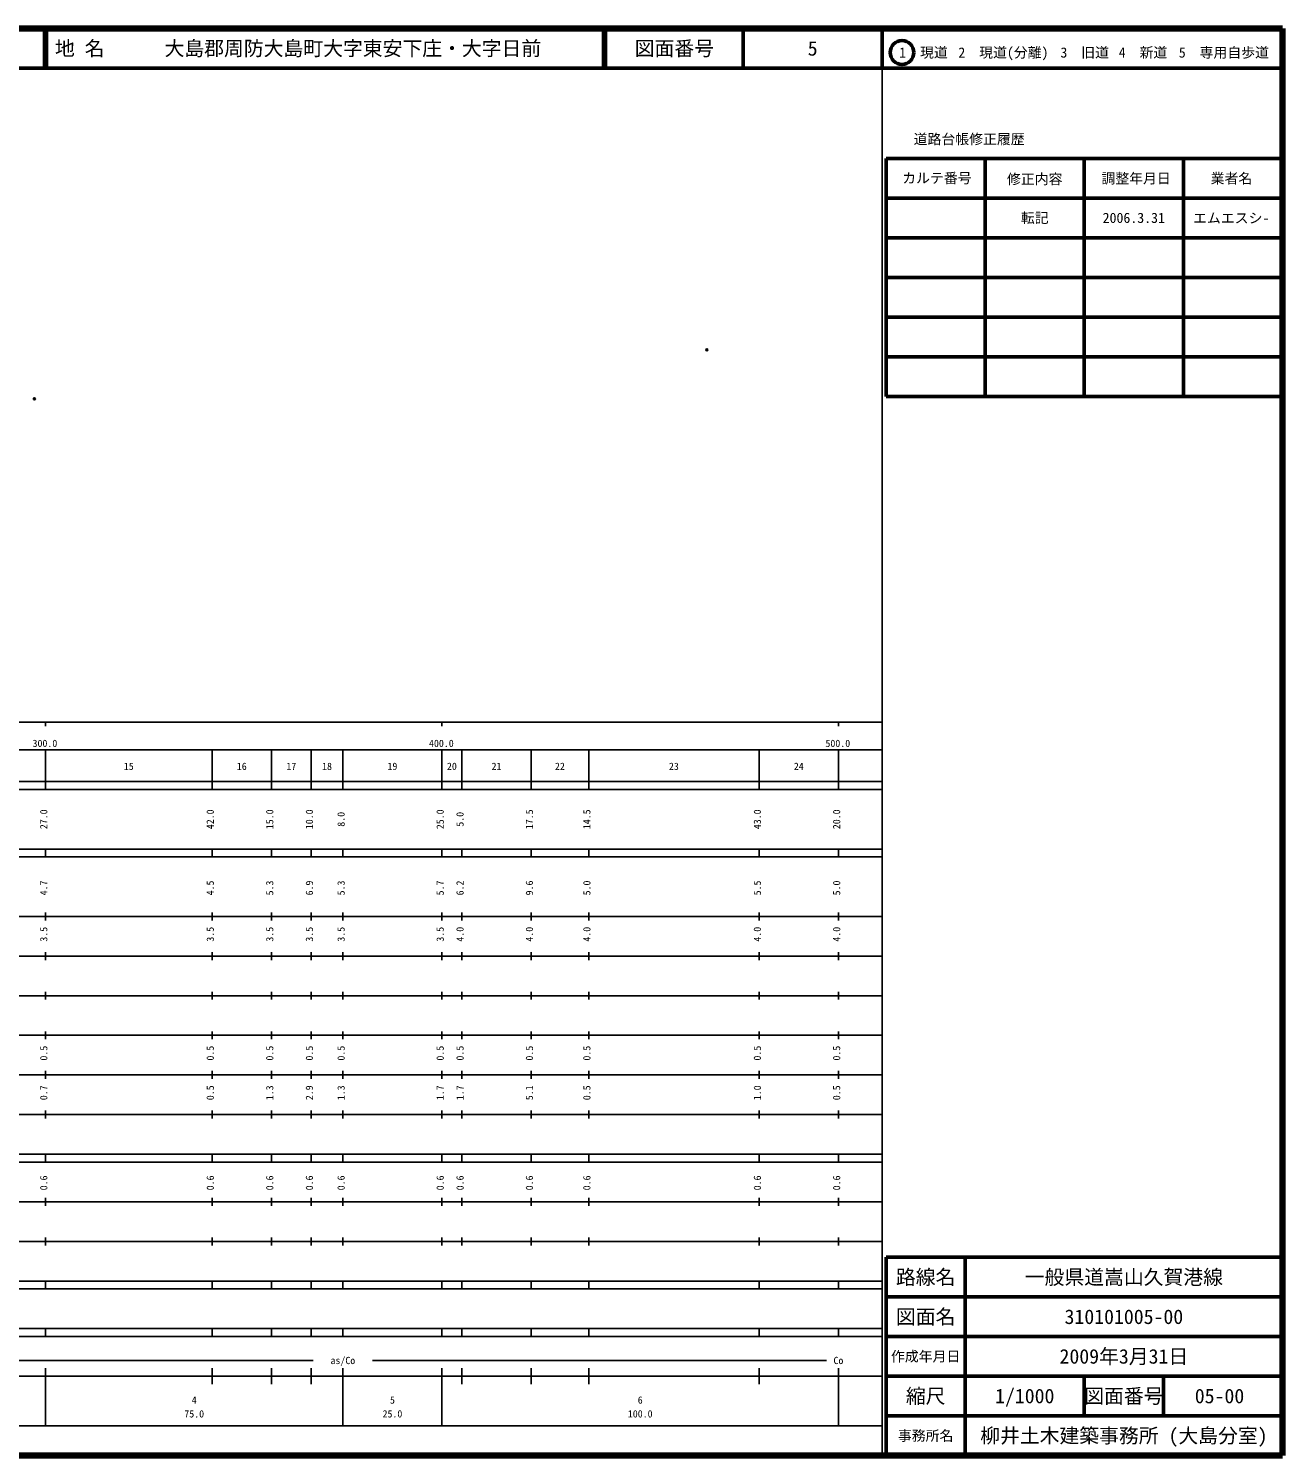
# Model space of a CAD drawing. Units: millimetres on the paper. Extents: x 40 to 680, y 20 to 380.
# Drawn here: x 363.7 to 680, y 20 to 380 of the extents above; entities that cross this region are included whole.
import ezdxf
from ezdxf.enums import TextEntityAlignment as Align

# ---------------------------------------------------------------- set-up
doc = ezdxf.new("R2010")
doc.units = ezdxf.units.MM
doc.header["$PDMODE"] = 32
doc.header["$PDSIZE"] = 0.5
doc.layers.add('M-OTRS', color=6, linetype='Continuous')
doc.layers.add('M-TTL-TXT', color=7, linetype='Continuous')
for name, color, linetype, lineweight in [('M-TTL', 2, 'Continuous', 140), ('M-TTL-BAND', 7, 'Continuous', 25), ('M-TTL-FRAM', 2, 'Continuous', 50), ('M-TTL-LINE', 7, 'Continuous', 50)]:
    doc.layers.add(name, color=color, linetype=linetype, lineweight=lineweight)
doc.styles.add('ＭＳ ゴシック', font='')
doc.styles.get('ＭＳ ゴシック').set_extended_font_data('MS Gothic')

msp = doc.modelspace()

# ---------------------------------------------------------------- linework, layer by layer
at = {"layer": 'M-OTRS'}
for p in [(534.801, 298.953), (365.179, 286.592)]:
    msp.add_point(p, dxfattribs=at)
at = {"layer": 'M-TTL'}
for p, q in [((680, 380), (40, 380)), ((680, 20), (680, 380)), ((40, 20), (680, 20))]:
    msp.add_line(p, q, dxfattribs=at)
at = {"layer": 'M-TTL-BAND'}
for p, q in [((579, 20), (579, 370)), ((40, 205), (579, 205)), ((368, 205), (368, 204)), ((468, 205), (468, 204)), ((568, 205), (568, 204)), ((68, 198), (579, 198)), ((368, 188), (368, 198)), ((410, 188), (410, 198)), ((425, 188), (425, 198)), ((435, 188), (435, 198)), ((443, 188), (443, 198)), ((468, 188), (468, 198)), ((473, 188), (473, 198)), ((490.5, 188), (490.5, 198)), ((505, 188), (505, 198)), ((548, 188), (548, 198)), ((568, 188), (568, 198)), ((40, 190), (579, 190)), ((40, 188), (579, 188)), ((40, 173), (579, 173)), ((368, 171), (368, 173)), ((410, 171), (410, 173)), ((425, 171), (425, 173)), ((435, 171), (435, 173)), ((443, 171), (443, 173)), ((468, 171), (468, 173)), ((473, 171), (473, 173)), ((490.5, 171), (490.5, 173)), ((505, 171), (505, 173)), ((548, 171), (548, 173)), ((568, 171), (568, 173)), ((40, 171), (579, 171)), ((40, 156), (579, 156)), ((368, 155), (368, 157)), ((410, 155), (410, 157)), ((425, 155), (425, 157)), ((435, 155), (435, 157)), ((443, 155), (443, 157)), ((468, 155), (468, 157)), ((473, 155), (473, 157)), ((490.5, 155), (490.5, 157)), ((505, 155), (505, 157)), ((548, 155), (548, 157)), ((568, 155), (568, 157)), ((46, 146), (579, 146)), ((368, 145), (368, 147)), ((410, 145), (410, 147)), ((425, 145), (425, 147)), ((435, 145), (435, 147)), ((443, 145), (443, 147)), ((468, 145), (468, 147)), ((473, 145), (473, 147)), ((490.5, 145), (490.5, 147)), ((505, 145), (505, 147)), ((548, 145), (548, 147)), ((568, 145), (568, 147)), ((368, 135), (368, 137)), ((410, 135), (410, 137)), ((425, 135), (425, 137)), ((435, 135), (435, 137)), ((443, 135), (443, 137)), ((468, 135), (468, 137)), ((473, 135), (473, 137)), ((490.5, 135), (490.5, 137)), ((505, 135), (505, 137)), ((548, 135), (548, 137)), ((568, 135), (568, 137)), ((52, 136), (579, 136)), ((46, 126), (579, 126)), ((368, 125), (368, 127)), ((410, 125), (410, 127)), ((425, 125), (425, 127)), ((435, 125), (435, 127)), ((443, 125), (443, 127)), ((468, 125), (468, 127)), ((473, 125), (473, 127)), ((490.5, 125), (490.5, 127)), ((505, 125), (505, 127)), ((548, 125), (548, 127)), ((568, 125), (568, 127)), ((52, 116), (579, 116)), ((368, 115), (368, 117)), ((410, 115), (410, 117)), ((425, 115), (425, 117)), ((435, 115), (435, 117)), ((443, 115), (443, 117)), ((468, 115), (468, 117)), ((473, 115), (473, 117)), ((490.5, 115), (490.5, 117)), ((505, 115), (505, 117)), ((548, 115), (548, 117)), ((568, 115), (568, 117)), ((46, 106), (579, 106)), ((368, 105), (368, 107)), ((410, 105), (410, 107)), ((425, 105), (425, 107)), ((435, 105), (435, 107)), ((443, 105), (443, 107)), ((468, 105), (468, 107)), ((473, 105), (473, 107)), ((490.5, 105), (490.5, 107)), ((505, 105), (505, 107)), ((548, 105), (548, 107)), ((568, 105), (568, 107)), ((40, 96), (579, 96)), ((40, 94), (579, 94)), ((368, 94), (368, 96)), ((410, 94), (410, 96)), ((425, 94), (425, 96)), ((435, 94), (435, 96)), ((443, 94), (443, 96)), ((468, 94), (468, 96)), ((473, 94), (473, 96)), ((490.5, 94), (490.5, 96)), ((505, 94), (505, 96)), ((548, 94), (548, 96)), ((568, 94), (568, 96)), ((49, 84), (579, 84)), ((368, 83), (368, 85)), ((410, 83), (410, 85)), ((425, 83), (425, 85)), ((435, 83), (435, 85)), ((443, 83), (443, 85)), ((468, 83), (468, 85)), ((473, 83), (473, 85)), ((490.5, 83), (490.5, 85)), ((505, 83), (505, 85)), ((548, 83), (548, 85)), ((568, 83), (568, 85)), ((40, 74), (579, 74)), ((368, 73), (368, 75)), ((410, 73), (410, 75)), ((425, 73), (425, 75)), ((435, 73), (435, 75)), ((443, 73), (443, 75)), ((468, 73), (468, 75)), ((473, 73), (473, 75)), ((490.5, 73), (490.5, 75)), ((505, 73), (505, 75)), ((548, 73), (548, 75)), ((568, 73), (568, 75)), ((40, 64), (579, 64)), ((40, 62), (579, 62)), ((368, 62), (368, 64)), ((410, 62), (410, 64)), ((425, 62), (425, 64)), ((435, 62), (435, 64)), ((443, 62), (443, 64)), ((468, 62), (468, 64)), ((473, 62), (473, 64)), ((490.5, 62), (490.5, 64)), ((505, 62), (505, 64)), ((548, 62), (548, 64)), ((568, 62), (568, 64)), ((40, 52), (579, 52)), ((368, 50), (368, 52)), ((410, 50), (410, 52)), ((425, 50), (425, 52)), ((435, 50), (435, 52)), ((443, 50), (443, 52)), ((468, 50), (468, 52)), ((473, 50), (473, 52)), ((490.5, 50), (490.5, 52)), ((505, 50), (505, 52)), ((548, 50), (548, 52)), ((568, 50), (568, 52)), ((40, 50), (579, 50)), ((71, 44), (435.5, 44)), ((450.5, 44), (565, 44)), ((40, 40), (579, 40)), ((368, 27.5), (368, 42)), ((410, 38), (410, 42)), ((425, 38), (425, 42)), ((435, 38), (435, 42)), ((443, 27.5), (443, 42)), ((468, 27.5), (468, 42)), ((473, 38), (473, 42)), ((490.5, 38), (490.5, 42)), ((505, 38), (505, 42)), ((548, 38), (548, 42)), ((568, 27.5), (568, 42)), ((68, 27.5), (579, 27.5))]:
    msp.add_line(p, q, dxfattribs=at)
at = {"layer": 'M-TTL-FRAM'}
for p, q in [((580, 347.197), (580, 287.197)), ((580, 347.197), (680, 347.197)), ((580, 287.197), (680, 287.197)), ((680, 70), (580, 70)), ((580, 70), (580, 20))]:
    msp.add_line(p, q, dxfattribs=at)
at = {"layer": 'M-TTL-LINE'}
for p, q in [((367.75, 380), (367.75, 370)), ((368.25, 380), (368.25, 370)), ((508.747, 380), (508.747, 370)), ((509.247, 380), (509.247, 370)), ((543.997, 380), (543.997, 370)), ((579, 380), (579, 370)), ((40, 370), (680, 370)), ((605, 347.197), (605, 287.197)), ((630, 347.197), (630, 287.197)), ((655, 347.197), (655, 287.197)), ((580, 337.197), (680, 337.197)), ((580, 327.197), (680, 327.197)), ((580, 317.197), (680, 317.197)), ((580, 307.197), (680, 307.197)), ((580, 297.197), (680, 297.197)), ((600, 70), (600, 20)), ((680, 60), (580, 60)), ((680, 50), (580, 50)), ((680, 40), (580, 40)), ((630, 40), (630, 30)), ((650, 40), (650, 30)), ((680, 30), (580, 30))]:
    msp.add_line(p, q, dxfattribs=at)
msp.add_circle((584.031, 373.958), 3, dxfattribs=at)

# ---------------------------------------------------------------- texts
at = {"layer": 'M-TTL-BAND', "style": 'ＭＳ ゴシック'}
for s, p in [('300.0', (367.844, 198.195)), ('400.0', (467.844, 198.195)), ('500.0', (567.844, 198.195)), ('15', (389, 192.405)), ('16', (417.5, 192.405)), ('17', (430, 192.405)), ('18', (439, 192.405)), ('19', (455.5, 192.405)), ('20', (470.5, 192.405)), ('21', (481.75, 192.405)), ('22', (497.75, 192.405)), ('23', (526.5, 192.405)), ('24', (558, 192.405)), ('as/Co', (443, 42.5)), ('Co', (568, 42.5)), ('4', (405.5, 32.523)), ('5', (455.5, 32.523)), ('6', (518, 32.523)), ('75.0', (405.5, 29.033)), ('25.0', (455.5, 29.033)), ('100.0', (518, 29.033))]:
    msp.add_text(s, height=1.833, dxfattribs=at).set_placement(p, align=Align.BOTTOM_CENTER)
for s, p in [('27.0', (369, 180.5)), ('42.0', (411, 180.5)), ('15.0', (426, 180.5)), ('10.0', (436, 180.5)), ('8.0', (444, 180.5)), ('25.0', (469, 180.5)), ('5.0', (474, 180.5)), ('17.5', (491.5, 180.5)), ('14.5', (506, 180.5)), ('43.0', (549, 180.5)), ('20.0', (569, 180.5)), ('4.7', (369, 163.174)), ('4.5', (411, 163.174)), ('5.3', (426, 163.174)), ('6.9', (436, 163.174)), ('5.3', (444, 163.174)), ('5.7', (469, 163.174)), ('6.2', (474, 163.174)), ('9.6', (491.5, 163.174)), ('5.0', (506, 163.174)), ('5.5', (549, 163.174)), ('5.0', (569, 163.174)), ('3.5', (369, 151.5)), ('3.5', (411, 151.5)), ('3.5', (426, 151.5)), ('3.5', (436, 151.5)), ('3.5', (444, 151.5)), ('3.5', (469, 151.5)), ('4.0', (474, 151.5)), ('4.0', (491.5, 151.5)), ('4.0', (506, 151.5)), ('4.0', (549, 151.5)), ('4.0', (569, 151.5)), ('0.5', (369, 121.5)), ('0.5', (411, 121.5)), ('0.5', (426, 121.5)), ('0.5', (436, 121.5)), ('0.5', (444, 121.5)), ('0.5', (469, 121.5)), ('0.5', (474, 121.5)), ('0.5', (491.5, 121.5)), ('0.5', (506, 121.5)), ('0.5', (549, 121.5)), ('0.5', (569, 121.5)), ('0.7', (369, 111.5)), ('0.5', (411, 111.5)), ('1.3', (426, 111.5)), ('2.9', (436, 111.5)), ('1.3', (444, 111.5)), ('1.7', (469, 111.5)), ('1.7', (474, 111.5)), ('5.1', (491.5, 111.5)), ('0.5', (506, 111.5)), ('1.0', (549, 111.5)), ('0.5', (569, 111.5)), ('0.6', (369, 88.764)), ('0.6', (411, 88.764)), ('0.6', (426, 88.764)), ('0.6', (436, 88.764)), ('0.6', (444, 88.764)), ('0.6', (469, 88.764)), ('0.6', (474, 88.764)), ('0.6', (491.5, 88.764)), ('0.6', (506, 88.764)), ('0.6', (549, 88.764)), ('0.6', (569, 88.764))]:
    msp.add_text(s, height=1.833, rotation=90, dxfattribs=at).set_placement(p, align=Align.BOTTOM_CENTER)
at = {"layer": 'M-TTL-TXT', "style": 'ＭＳ ゴシック'}
for s, p in [('地 名', (370.38, 375)), ('大島郡周防大島町大字東安下庄・大字日前', (398.024, 375))]:
    msp.add_text(s, height=3.666, dxfattribs=at).set_placement(p, align=Align.MIDDLE_LEFT)
for s, height, p in [('図面番号', 3.666, (526.622, 375)), ('5', 3.666, (561.497, 375)), ('1\u3000現道', 2.566, (589.448, 373.958)), ('2\u3000現道(分離)', 2.566, (609.619, 373.958)), ('3\u3000旧道', 2.566, (630.121, 373.958)), ('4\u3000新道', 2.566, (644.824, 373.958)), ('5\u3000専用自歩道', 2.566, (665.228, 373.958)), ('道路台帳修正履歴', 2.566, (600.968, 352.113)), ('カルテ番号', 2.566, (592.839, 342.277)), ('修正内容', 2.566, (617.509, 342.023)), ('調整年月日', 2.566, (643.089, 342.197)), ('業者名', 2.566, (667.134, 342.197)), ('転記', 2.566, (617.5, 332.245)), ('2006.3.31', 2.566, (642.5, 332.245)), ('エムエスシ-', 2.566, (667.077, 332.189)), ('路線名', 3.666, (590, 65)), ('路線名', 3.666, (590, 65)), ('一般県道嵩山久賀港線', 3.666, (640, 65)), ('図面名', 3.666, (590, 55)), ('図面名', 3.666, (590, 55)), ('310101005-00', 3.666, (640, 55)), ('2009年3月31日', 3.666, (640, 45)), ('作成年月日', 2.566, (590, 45)), ('作成年月日', 2.566, (590, 45)), ('縮尺', 3.666, (590, 35)), ('縮尺', 3.666, (590, 35)), ('1/1000', 3.666, (615, 35)), ('図面番号', 3.666, (640, 35)), ('図面番号', 3.666, (640, 35)), ('05-00', 3.666, (664.125, 35)), ('事務所名', 2.566, (590, 25)), ('事務所名', 2.566, (590, 25)), ('柳井土木建築事務所 (大島分室)', 3.666, (640, 25))]:
    msp.add_text(s, height=height, dxfattribs=at).set_placement(p, align=Align.MIDDLE_CENTER)

doc.saveas('drawing.dxf')
